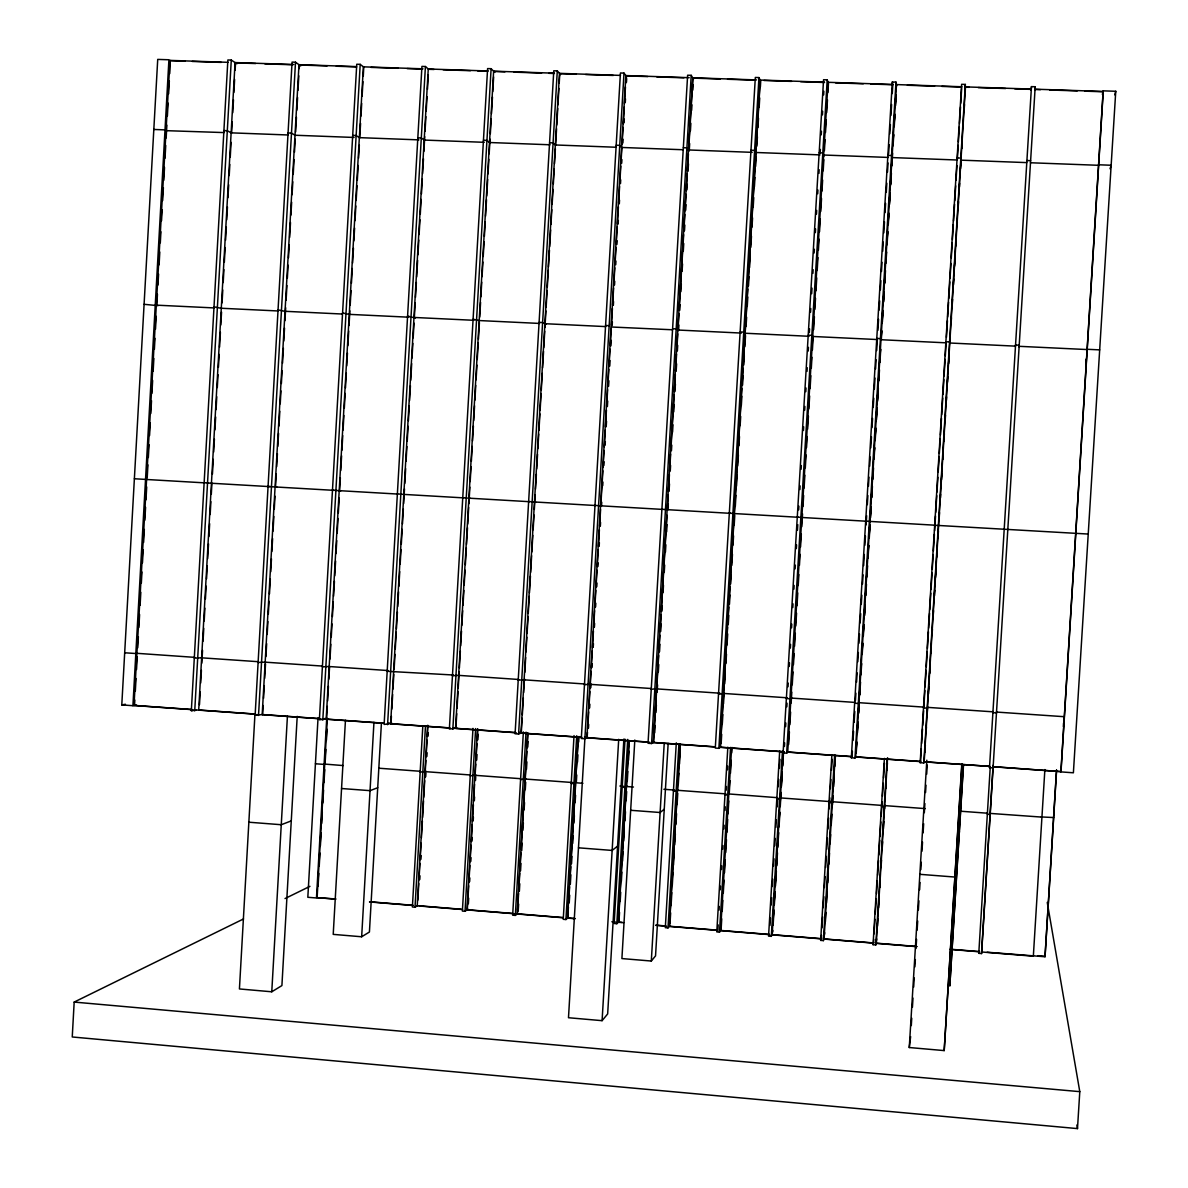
<?xml version="1.0" encoding="UTF-8"?>
<svg xmlns="http://www.w3.org/2000/svg" width="1188" height="1188" viewBox="0 0 1188 1188"><rect width="100%" height="100%" fill="white"/><g stroke="black" fill="none" stroke-linecap="round" stroke-linejoin="round"><path stroke-width="1.5" d="M978.823 950.949L978.778 953.325L981.585 953.563L981.615 951.187M243.525 918.948L74.176 1002.078L72.245 1036.976L1077.486 1128.6L1079.788 1091.653L1047.252 902.405M121.785 704.9L157.722 59.4L168.919 59.771L132.922 705.702L121.785 704.9L125.438 704.261M228.051 62.325L169.958 60.395L133.992 705.509L191.728 709.622M134.823 700.029L134.526 705.42L192.218 709.533M135.328 691.045L136.026 678.482M136.531 669.512L137.229 656.934M137.734 647.802L138.357 636.709M138.877 627.457L139.59 614.523M140.11 605.271L140.823 592.337M141.342 583.085L141.966 571.992M142.471 562.741L143.199 549.806M143.614 542.411L144.327 529.462M144.847 520.21L145.575 507.276M145.976 499.881L146.703 486.931M147.223 477.71L147.936 464.864M148.337 457.529L149.064 444.698M149.569 435.521L150.282 422.69M150.802 413.513L151.515 400.683M151.916 393.347L152.643 380.502M153.148 371.339L153.861 358.494M154.381 349.331L154.989 338.328M155.494 329.15L156.222 316.32M156.831 305.316L157.44 294.282M157.959 285.09L158.568 274.057M159.088 264.865L159.801 252.005M160.306 242.812L160.929 231.779M161.538 220.745L162.162 209.727M162.667 200.534L163.38 187.659M163.796 180.309L164.508 167.434M165.028 158.242L165.741 145.382M166.157 138.031L166.869 125.156M167.389 115.949L168.102 103.059M168.622 93.852L169.335 80.962M169.75 73.597L169.958 60.395M200.653 709.741L191.342 710.662L227.873 59.964L231.274 60.083L236.947 63.781M194.728 710.914L231.274 60.083M199.495 704.618L200.193 692.01M200.698 682.996L201.411 670.374M201.812 663.171L202.539 650.415M203.044 641.238L203.772 628.378M204.188 621.027L204.9 608.182M205.42 598.99L206.148 586.144M206.564 578.794L207.276 565.934M207.692 558.598L208.524 543.896M208.925 536.56L209.652 523.7M210.172 514.523L210.885 501.663M211.301 494.312L211.924 483.293L204.143 482.699M212.444 474.086L213.276 459.37M213.677 452.004L214.404 439.115M214.924 429.908L215.652 417.018M216.068 409.652L216.78 396.777M217.3 387.57L218.028 374.68M218.444 367.315L219.171 354.425M219.572 347.074L220.404 332.343M220.82 324.977L221.547 312.088M222.067 302.881L222.78 289.961M223.196 282.581L223.923 269.661M224.339 262.281L225.171 247.52M225.586 240.139L226.314 227.22M226.73 219.839L227.457 206.92M227.977 197.698L228.69 184.779M229.21 175.557L229.833 164.479M230.249 157.098L231.081 142.337M232.224 122.022L231.601 133.115L227.309 130.725L223.908 130.591M232.744 112.771L233.472 99.837M233.888 92.441L234.615 79.507M235.135 70.27L235.551 62.875L255.702 63.543M254.975 713.958L239.427 988.951L271.77 991.787L281.912 985.58L297.208 716.349M319.498 718.606L262.637 714.552L255.123 715.221L292.07 62.103L295.5 62.207L300.713 65.919M258.524 715.458L295.5 62.207M262.637 714.552L263.157 705.509M263.573 698.277L264.285 685.61M264.686 678.378L265.518 663.899M265.934 656.563L266.661 643.658M267.181 634.451L267.909 621.547M268.325 614.166L269.052 601.262M269.483 593.896L270.315 579.15M270.73 571.77L271.458 558.865M271.874 551.499L272.601 538.595M273.017 531.229L273.864 516.483M274.279 509.103L275.007 496.198M275.527 486.976L276.255 474.042M276.685 466.661L277.413 453.727M277.829 446.332L278.556 433.397M278.987 426.002L279.819 411.226M280.234 403.831L280.962 390.897M281.393 383.516L282.12 370.582M282.536 363.186L283.383 348.411M283.798 341.015L284.526 328.081M284.942 320.686L285.684 307.751M286.1 300.341L286.932 285.521M287.362 278.111L288.09 265.147M288.506 257.737L289.248 244.773M289.664 237.362L290.496 222.542M290.926 215.132L291.654 202.168M292.07 194.773L292.812 181.794M293.228 174.398L294.06 159.578M294.49 152.168L295.218 139.204M295.634 131.883L296.451 117.419M296.866 110.187L297.579 97.535M297.995 90.303L298.812 75.839M299.213 68.607L299.421 64.998L327.116 65.919M271.77 991.787L287.422 716.26M318.042 717.894L307.826 897.282L316.468 897.98L326.715 718.502M322.809 720.047L360.202 64.36L356.756 64.241L319.379 719.809L327.814 718.799L324.413 718.562M327.309 706.4L326.581 719.111L383.858 723.195M327.621 700.95L328.437 686.426M328.853 679.165L329.581 666.468L322.394 666.869M329.997 659.058L330.843 644.267M331.274 636.857L332.016 623.908M332.432 616.513L333.279 601.707M333.59 596.153L334.437 581.363M334.749 575.809L335.595 561.003M336.026 553.608L336.753 540.659M337.184 533.249L338.031 518.443M338.342 512.904L339.189 498.099M339.605 490.703L340.347 477.858M340.763 470.507L341.595 455.821M341.921 450.326L342.753 435.64M343.065 430.13L343.896 415.458M344.327 408.108L345.159 393.436M345.47 387.927L346.317 373.24M346.733 365.904L347.46 353.059M347.876 345.708L348.723 331.036M349.034 325.527L349.866 310.84M350.193 305.316L351.024 290.6M351.44 283.234L352.287 268.518M352.598 263.008L353.445 248.292M353.861 240.926L354.603 228.051M355.019 220.686L355.851 205.97M356.177 200.46L357.009 185.729M357.321 180.22L358.167 165.503M358.583 158.138L359.325 145.263M360.573 123.389L359.741 137.912L356.148 135.521L352.702 135.402M360.989 116.127L361.701 103.43M362.117 96.169L362.949 81.66M363.261 76.21L363.78 67.137L360.202 64.36M335.565 899.153L317.122 897.653L327.353 718.339M318.072 886.367L318.815 873.403M319.23 865.993L319.973 853.029M320.404 845.618L321.146 832.654M321.666 823.388L322.304 812.265M322.824 803.014L323.567 790.035M323.997 782.625L324.74 769.661M325.156 762.265L325.883 749.435M326.418 740.258L327.042 729.254M345.456 720.314L333.219 934.377L361.657 936.768L369.423 932.016L381.422 723.032M361.657 936.768L373.953 722.349M387.585 724.68L425.408 66.513L421.933 66.409L384.125 724.428L392.114 723.388L388.684 723.136M391.416 716.409L390.986 723.7L448.812 727.828M391.832 709.132L392.664 694.549M392.976 689.085L393.822 674.502M394.134 669.022L394.98 654.321M395.292 648.811L396.243 632.268M396.465 628.601L397.416 612.058M397.728 606.533L398.574 591.832M398.886 586.323L399.732 571.621M400.163 564.27L401.009 549.569M401.321 544.059L402.168 529.358M402.48 523.849L403.326 509.147M403.638 503.623L404.484 488.921M404.811 483.382L405.657 468.651M406.073 461.286L406.92 446.54M407.246 441.015L408.093 426.284M408.405 420.76L409.251 406.014M409.578 400.49L410.424 385.758M410.736 380.234L411.687 363.647M412.013 358.123L412.86 343.391M413.172 337.867L414.018 323.121M414.345 317.597L415.191 302.821M415.503 297.282L416.364 282.521M416.676 276.967L417.627 260.35M417.953 254.811L418.8 240.05M419.112 234.496L419.973 219.735M420.285 214.196L421.131 199.421M421.458 193.882L422.304 179.106M422.616 173.567L423.477 158.791M423.893 151.411L424.74 136.694M425.052 131.229L425.898 116.647M426.21 111.197L427.041 96.614M427.472 89.338L428.304 74.77M422.824 725.957L412.385 906.979L415.013 907.201L417.493 905.657M415.013 907.201L425.467 726.15M427.635 725.482L417.226 905.835L462.592 909.548M417.805 900.148L418.77 883.605M418.978 879.937L419.928 863.394M420.151 859.726L421.101 843.183M421.413 837.674L422.379 821.131M422.586 817.448L423.537 800.92M423.76 797.237L424.71 780.694M424.918 777.026L425.883 760.439M426.091 756.756L427.056 740.154M427.264 736.471L427.903 725.393M419.795 879.476L420.003 875.794M420.953 859.28L421.176 855.612M425.72 776.7L425.943 773.032M426.893 756.459L427.101 752.776M428.066 736.204L428.274 732.521M452.836 729.328L491.104 68.696L487.6 68.577L449.361 729.09L456.89 728.006L453.43 727.754M456.741 713.706L455.895 728.333L515.963 732.61M457.053 708.211L458.004 691.758M458.226 688.09L459.177 671.606M459.385 667.908L460.35 651.306M460.677 645.782L461.523 631.021M461.85 625.482L462.696 610.736M463.023 605.197L463.884 590.436M464.196 584.912L465.057 570.151M465.369 564.612L466.335 548.01M466.542 544.327L467.508 527.724M467.73 524.042L468.681 507.439M468.904 503.742L469.869 487.125M470.181 481.571L471.042 466.78M471.369 461.226L472.215 446.436M472.542 440.897L473.403 426.106M473.715 420.552L474.576 405.761M474.903 400.222L475.749 385.417M476.076 379.878L476.937 365.087M477.249 359.533L478.215 342.901M478.437 339.204L479.403 322.557M479.714 317.033L480.576 302.361M480.888 296.866L481.734 282.18M482.061 276.685L482.907 262.013M483.219 256.504L484.08 241.832M484.392 236.323L485.239 221.651M485.565 216.142L486.516 199.643M486.738 195.975L487.689 179.462M488.016 173.953L488.862 159.281M489.174 153.787L490.02 139.115M490.347 133.635L491.193 119.008M491.505 113.528L492.471 97.074M492.782 91.595L493.629 76.968M472.987 728.378L462.384 911.077L465.028 911.285L468.042 909.221M465.028 911.285L475.646 728.556M477.546 729.046L467.047 909.904L514.508 913.78M468.696 885.773L467.3 909.741L512.919 913.468M468.904 882.09L469.869 865.503M470.077 861.82L471.042 845.232M471.265 841.55L472.23 824.962M472.438 821.279L473.403 804.692M473.611 800.994L474.576 784.422M474.799 780.724L475.764 764.107M475.972 760.394L476.937 743.747M477.16 740.05L477.799 728.957M468.369 903.697L468.681 898.187M469.646 881.615L469.854 877.932M470.819 861.374L471.042 857.691M471.992 841.134L472.215 837.451M473.18 820.893L473.388 817.21M474.354 800.653L474.561 796.97M475.527 780.397L475.735 776.729M476.7 760.112L477.027 754.558M477.888 739.782L478.215 734.243M518.592 734.021L557.291 70.894L553.771 70.775L515.087 733.783L518.592 734.021L522.156 732.654L518.666 732.402M522.126 718.309L521.28 732.996L581.808 737.317M522.349 714.641L523.314 698.113M523.626 692.604L524.383 679.759M524.814 672.349L525.675 657.543M526.002 651.989L526.863 637.169M527.086 633.471L528.066 616.81M528.274 613.097L529.254 596.435M529.462 592.738L530.442 576.076M530.65 572.364L531.63 555.702M531.838 552.004L532.818 535.343M533.145 529.789L534.006 514.968M534.333 509.414L535.194 494.668M535.506 489.159L536.367 474.458M536.694 468.948L537.555 454.262M537.867 448.737L538.728 434.051M538.951 430.383L539.916 413.84M540.124 410.172L541.089 393.644M541.297 389.961L542.263 373.433M542.589 367.924L543.555 351.396M543.777 347.713L544.743 331.185M544.95 327.517L545.916 310.944M546.138 307.261L547.104 290.704M547.312 287.021L548.277 270.448M548.5 266.765L549.465 250.193M549.688 246.51L550.653 229.937M550.965 224.413L551.826 209.682M552.153 204.158L553.014 189.427M553.341 183.902L554.202 169.171M554.514 163.647L555.375 148.916M555.598 145.233L556.563 128.72M556.771 125.052L557.736 108.539M557.944 104.871L558.909 88.358M559.236 82.848L559.771 73.671L576.388 74.22M523.373 731.957L512.667 915.191L515.34 915.399L518.072 913.305M515.34 915.399L526.046 732.15M527.724 733.293L517.166 914.003L563.067 917.76M517.612 910.127L518.577 893.495M518.8 889.797L519.765 873.165M519.988 869.468L520.953 852.836M521.176 849.138L526.878 751.484M527.086 747.831L527.947 733.204M518.176 911.463L518.607 904.083M519.364 891.163L519.795 883.783M520.552 870.863L520.983 863.483M521.74 850.563L522.171 843.183M522.913 830.264L523.359 822.883M524.101 809.964L524.532 802.583M525.289 789.664L525.72 782.283M526.477 769.319L526.908 761.909M527.784 747.089L528.111 741.535M574.042 735.58L563.246 919.319L565.934 919.542L568.384 917.418M565.934 919.542L576.729 735.758M578.229 736.887L567.567 918.116L574.962 918.725M568.413 906.979L567.775 917.953L575.155 918.547M568.636 903.326L569.601 886.857M569.824 883.204L570.789 866.75M570.997 863.097L575.616 784.466M578.422 736.798L575.527 782.744L582.922 783.293M569.245 902.613L569.691 895.217M570.344 884.11L570.879 874.858M571.532 863.75L571.977 856.34M572.735 843.391L573.165 835.981M573.923 823.032L574.368 815.621M575.126 802.672L575.556 795.262M576.329 782.313L576.759 774.992M577.502 762.176L577.932 754.84M578.69 742.025L579.016 736.53M584.407 737.095L587.912 737.347L584.838 738.758L581.303 738.505L620.433 72.988L623.997 73.107L568.488 1017.73L602.093 1020.67L607.662 1013.928L623.893 739.04M587.481 732.164L587.154 737.689L648.158 742.04M587.704 728.482L588.669 711.894M588.892 708.211L589.872 691.624M590.08 687.941L591.06 671.383M591.282 667.701L592.248 651.143M592.47 647.46L593.436 630.917M593.658 627.234L594.624 610.677M594.846 607.009L595.827 590.451M596.034 586.768L597.015 570.21M597.222 566.542L598.203 549.985M598.425 546.302L599.391 529.759M599.613 526.076L600.579 509.518M600.801 505.836L602.865 470.804M603.073 467.122L604.053 450.534M604.276 446.837L605.241 430.249M605.464 426.566L606.444 409.964M606.652 406.281L607.632 389.679M607.855 385.996L608.82 369.409M609.043 365.711L610.023 349.124M610.231 345.441L611.211 328.838M611.434 325.141L612.414 308.509M612.622 304.811L613.602 288.179M613.825 284.481L614.805 267.849M615.028 264.152L615.993 247.52M616.216 243.822L617.196 227.19M617.418 223.493L618.399 206.861M618.606 203.163L619.587 186.531M619.809 182.833L620.789 166.201M620.997 162.504L621.873 147.713L619.75 145.352L616.186 145.218M622.081 144.03L623.061 127.458M623.284 123.775L624.249 107.187M624.472 103.505L625.452 86.932M625.66 83.249L626.091 75.884L647.787 76.596M588.461 728.14L588.669 724.472M589.649 707.914L589.872 704.232M590.837 687.689L591.06 684.006L584.466 684.763M592.025 667.478L592.248 663.81M593.213 647.297L593.436 643.614M594.401 627.101L594.624 623.418M595.589 606.905L595.812 603.237M596.777 586.709L597 583.041M597.965 566.513L598.188 562.845M599.153 546.317L599.376 542.649M600.341 526.121L600.564 522.453M601.752 502.257L601.529 505.94L595.01 505.36M602.732 485.684L602.94 482.016M603.92 465.444L604.128 461.761M605.108 445.203L605.331 441.52M606.192 426.804L606.519 421.28M607.38 406.563L607.707 401.039M608.568 386.323L608.895 380.799M609.771 366.067L610.083 360.558M610.959 345.827L611.285 340.303M612.147 325.586L612.369 321.889M613.335 305.286L613.557 301.603M614.538 285.001L614.745 281.304M615.726 264.701L615.948 261.018M616.928 244.416L617.136 240.719M618.116 224.116L618.339 220.433M619.304 203.831L619.527 200.148M620.507 183.546L620.715 179.848M621.695 163.246L621.918 159.563M622.898 142.976L623.106 139.293M624.086 122.75L624.294 119.067M625.274 102.524L625.482 98.856M626.462 82.314L626.685 78.631M602.093 1020.67L618.71 739.322M625.022 739.203L614.137 923.492L616.824 923.715L618.978 921.561L619.527 912.399M616.824 923.715L627.724 739.396M629.016 740.51L618.265 922.274L623.641 922.705M629.091 742.262L618.458 922.081L622.022 922.378M620.181 901.41L620.715 892.262M621.369 881.273L621.903 872.111M622.557 861.122L623.106 851.974M623.745 840.985L624.294 831.838M624.947 820.849L625.482 811.686M626.135 800.697L626.67 791.55M627.323 780.546L627.873 771.368M628.511 760.35L629.061 751.172M634.823 740.02L621.903 958.568L651.306 961.033L655.538 955.895L668.161 743.406M651.603 743.525L691.208 75.334L687.629 75.215L648.039 743.272L651.603 743.525L654.172 742.069M658.687 655.553L653.549 742.426L715.057 746.807M658.909 651.856L659.904 635.238M660.112 631.556L661.107 614.939M661.315 611.241L667.017 515.236M667.344 509.697L668.22 494.891M668.443 491.193L669.423 474.532M669.646 470.834L670.626 454.172M670.849 450.475L674.145 394.951M674.368 391.253L675.348 374.591M675.571 370.894L676.566 354.232M676.774 350.534L677.769 333.873M677.992 330.175L678.972 313.647M679.18 309.979L683.649 234.689M683.872 231.021L684.852 214.493M685.06 210.811L686.04 194.283M686.263 190.615L687.243 174.087M687.451 170.419L688.431 153.891M654.722 732.833L655.167 725.452M655.925 712.533L656.37 705.137M657.127 692.218L657.573 684.837M658.33 671.948L658.776 664.567M659.533 651.677L659.979 644.297M660.736 631.407L661.181 624.027M661.939 611.137L662.265 605.613M663.038 592.708L663.468 585.342M664.241 572.438L664.671 565.072M665.443 552.168L665.874 544.802M666.646 531.897L667.077 524.532M668.28 504.247L667.953 509.786L661.909 509.236M669.052 491.312L669.483 483.917M670.255 470.997L670.581 465.444M671.458 450.668L671.784 445.129M672.557 432.194L672.987 424.814M673.759 411.88L674.19 404.499M674.962 391.565L675.393 384.17M676.165 371.235L676.611 363.855M677.368 350.92L677.695 345.381M678.912 325.052L678.571 330.606L676.18 328.868L672.601 328.705M679.788 310.231L680.115 304.677M680.887 291.713L681.318 284.303M682.09 271.354L682.536 263.944M683.293 250.98L683.739 243.57M684.511 230.606L684.837 225.052M685.714 210.246L686.04 204.692M686.916 189.872L687.243 184.318M688.015 171.354L688.461 163.944M689.233 150.98L689.664 143.6M690.436 130.695L690.867 123.3M691.639 110.395L691.965 104.856M692.842 90.095L693.168 84.556M651.306 961.033L664.181 743.97M676.299 742.856L665.31 927.68L668.012 927.902L669.884 925.719M668.012 927.902L678.897 744.906M680.115 744.148L669.275 926.432L717.849 930.412L718.176 924.873M669.527 924.413L675.333 826.952M675.541 823.269L680.145 745.901M669.987 923.878L670.656 912.859M671.086 905.508L671.844 892.663M672.289 885.312L673.047 872.452M673.492 865.116L674.145 854.098M674.695 844.92L675.348 833.902M675.898 824.71L676.551 813.691M677.101 804.514L677.754 793.495M678.289 784.303L678.957 773.254M679.506 764.047L680.16 752.999M718.874 748.321L758.954 77.576L755.33 77.458L715.295 748.069L718.874 748.321L720.938 746.821M727.591 627.323L720.433 747.193L784.243 751.752M727.813 623.641L728.808 607.142M729.016 603.474L730.011 586.961M730.234 583.293L741.861 388.55M742.084 384.867L743.064 368.325M743.287 364.642L747.801 289.144M748.024 285.462L760.275 80.353M721.161 743.243L721.695 734.288M722.334 723.537L722.868 714.582M723.507 703.831L724.041 694.876M724.71 683.843L725.259 674.591M725.927 663.483L726.477 654.246M727.026 644.995L727.695 633.902M728.244 624.65L728.793 615.399M729.462 604.306L730.011 595.054M730.679 583.947L731.229 574.71M731.778 565.458L732.447 554.351M732.996 545.114L733.545 535.862M734.214 524.769L734.763 515.518M735.313 506.326L735.966 495.307M736.515 486.13L737.184 475.126M737.733 465.948L738.387 454.93M738.936 445.752L739.485 436.575M740.139 425.571L740.688 416.394M741.342 405.375L741.891 396.198M742.559 385.194L743.094 376.017M743.762 364.998L744.312 355.821M744.861 346.658L745.515 335.64M746.064 326.448L746.613 317.241M747.267 306.207L747.816 297.015M748.485 285.966L749.034 276.774M749.583 267.567L750.237 256.534M750.786 247.327L751.455 236.293M752.004 227.101L752.553 217.894M753.207 206.861L753.756 197.654M754.425 186.62L754.974 177.428M755.627 166.379L756.177 157.187M756.845 146.094L757.395 136.828M757.944 127.576L758.493 118.31M759.162 107.187L759.711 97.936M760.379 86.813L760.706 81.259L758.954 77.576M727.828 747.222L716.78 931.897L719.512 932.12L721.086 929.892L721.74 918.844M719.067 910.112L719.275 906.429M720.27 889.812L720.492 886.129M721.487 869.527L721.71 865.829M722.705 849.227L722.928 845.544M723.908 828.927L724.131 825.244M725.022 810.483L725.244 806.786M726.239 790.183L726.447 786.471M727.457 769.824L727.665 766.126M719.512 932.12L730.561 747.415M731.63 747.727L720.567 930.635L769.423 934.629M722.185 911.478L722.839 900.43M723.284 893.064L724.056 880.174M724.502 872.809L725.274 859.919M725.705 852.539L726.477 839.649M726.922 832.283L727.695 819.393M728.021 813.869L728.793 800.979M729.239 793.614L730.011 780.679M730.457 773.299L731.229 760.365M731.659 752.984L732.001 747.445M779.699 750.92L768.562 936.129L771.309 936.352L772.794 930.412M769.987 925.378L770.433 917.968M771.205 905.018L771.651 897.623M772.319 886.515L772.764 879.105M773.551 866.156L773.997 858.761M774.769 845.811L775.215 838.401M775.883 827.308L776.328 819.898M777.101 806.949L777.546 799.554M778.318 786.723L778.764 779.402M779.417 768.428L779.981 759.281M771.309 936.352L782.461 751.113M772.482 930.961L772.259 934.659L821.398 938.669M772.824 925.407L773.715 910.617M774.041 905.063L774.828 892.114M775.155 886.56L776.046 871.769M776.388 866.215L777.16 853.266M777.605 845.871L778.392 832.922M778.838 825.526L779.61 812.577M780.056 805.182L780.828 792.292M781.169 786.812L782.046 772.185M782.372 766.691L783.248 752.063M773.136 924.873L774.027 910.097M774.353 904.558L775.14 891.624M775.467 886.085L776.358 871.309M776.685 865.77L777.472 852.836M777.798 847.296L778.689 832.521M779.031 826.982L779.922 812.206M780.249 806.652L781.021 793.718M781.466 786.308L782.253 773.343M782.699 765.933L783.486 752.969M784.436 746.465L784.659 742.856M785.624 726.64L785.847 723.032M786.827 706.815L787.035 703.207M788.03 686.753L788.253 683.07M789.248 666.483L789.471 662.8M790.362 648.069L790.584 644.386M791.579 627.799L791.802 624.116M792.797 607.543L793.02 603.846M793.911 589.114L794.133 585.432M795.128 568.859L795.351 565.161M796.346 548.589L796.569 544.906M797.46 530.16L797.787 524.636M798.678 509.89L798.9 506.192M799.895 489.575L800.118 485.877M801.113 469.26L801.336 465.562M803.459 430.472L803.682 426.789M804.677 410.172L804.9 406.474M805.791 391.698L806.013 388.001M807.008 371.384L807.231 367.686M808.226 351.069L808.449 347.371M809.34 332.595L809.563 328.898M810.572 312.236L810.795 308.524M811.686 293.718L812.013 288.164M812.904 273.359L813.127 269.661M814.136 252.999L814.359 249.287M815.354 232.625L815.577 228.928M816.468 214.122L816.691 210.41M817.7 193.748L817.923 190.05M818.933 173.389L819.156 169.691M820.151 153.059L820.373 149.421M821.25 134.883L821.457 131.259M822.452 114.894L822.66 111.256M823.655 94.906L823.863 91.268M783.055 752.91L786.664 753.162L827.204 79.848L823.566 79.715L772.155 934.852L821.309 938.862L821.532 935.208M788.654 744.431L789.411 731.838M789.842 724.65L790.599 712.058M791.149 703.073L791.802 692.159M792.248 684.808L793.02 671.948M793.465 664.597L794.119 653.563M794.564 646.213L795.336 633.353M795.782 626.002L796.554 613.142M797 605.791L797.772 592.931M798.217 585.565L798.885 574.547M799.435 565.354L800.103 554.336M800.549 546.985L801.321 534.11M801.766 526.759L802.539 513.884M802.984 506.519L803.637 495.47M804.083 488.105L804.87 475.2M805.301 467.834L806.088 454.93M806.533 447.564L807.187 436.516M807.632 429.15L808.419 416.246M808.865 408.88L809.637 395.975M810.082 388.61L810.855 375.72M811.3 368.354L811.968 357.291M812.414 349.925L813.186 337.036L811.82 335.343L808.196 335.165M813.632 329.64L814.404 316.721M814.849 309.326L815.517 298.247M815.963 290.852L816.75 277.933M817.181 270.537L817.968 257.618M818.413 250.223L819.081 239.144M819.527 231.764L820.299 218.83M820.745 211.449L821.532 198.515M821.962 191.134L822.631 180.041M823.195 170.82L823.863 159.727M824.413 150.594L825.066 139.724M825.497 132.477L826.269 119.78M826.7 112.533L827.472 99.837M827.902 92.59L828.452 83.516L827.204 79.848M824.71 932.773L823.418 940.614L820.656 940.391L831.897 754.632M821.977 927.873L822.645 916.898M823.195 907.736L823.863 896.747M824.413 887.599L825.081 876.61M825.63 867.448L826.299 856.474M826.744 849.138L827.397 838.164M827.962 829.001L828.63 818.012M829.179 808.865L829.848 797.876M830.397 788.698L830.947 779.521M831.511 770.359L832.179 759.355M823.418 940.614L834.659 754.84M835.223 755.776L824.056 939.084L873.492 943.124L873.729 939.456M825.393 921.665L825.942 912.399M826.506 903.132L827.175 892.025M827.739 882.758L828.303 873.507M828.868 864.24L829.536 853.118M830.1 843.866L830.664 834.6M831.214 825.333L831.897 814.226M832.446 804.959L833.011 795.767M833.56 786.605L834.228 775.615M834.778 766.468L835.446 755.479M856.013 756.459L854.989 758.033L851.336 757.781L892.322 82.002L895.99 82.121L896.702 85.803M852.375 751.291L852.048 756.726L787.703 752.138L828.036 82.299L892.827 84.467L892.262 93.585M853.029 740.436L853.578 731.392M854.127 722.349L854.796 711.493M855.449 700.593L855.895 693.198M856.578 682.105L857.142 672.854M857.81 661.761L858.375 652.509M858.924 643.272L859.488 634.021M860.157 622.928L860.721 613.676M861.285 604.44L861.849 595.188M862.518 584.095L863.082 574.844M863.646 565.607L864.315 554.499M864.879 545.262L865.428 536.011M866.111 524.918L866.661 515.711M867.329 504.707L867.893 495.53M868.443 486.352L869.007 477.175M869.675 466.171L870.225 456.994M870.789 447.817L871.457 436.813M872.007 427.635L872.571 418.458M873.225 407.454L873.789 398.277M874.338 389.1L875.007 378.081M875.571 368.919L876.12 359.741M876.685 350.564L877.353 339.545L812.74 336.471M877.902 330.353L878.571 319.32M879.135 310.113L879.699 300.92M880.367 289.887L880.917 280.68M881.481 271.488L882.031 262.296M882.699 251.247L883.263 242.055M883.827 232.863L884.496 221.814M885.045 212.622L885.609 203.43M886.278 192.382L886.827 183.19M887.495 172.156L888.06 162.949M888.609 153.787L889.173 144.669M889.827 133.724L890.391 124.592M890.941 115.474L891.609 104.529M854.989 758.033L895.99 82.121M855.984 753.237L856.637 742.381M857.187 733.338L857.84 722.482M858.389 713.439L859.058 702.598M859.503 695.203L860.29 682.254M860.736 674.873L861.404 663.78M861.968 654.529L862.637 643.451M863.201 634.199L863.765 624.962M864.329 615.726L864.998 604.633M865.562 595.381L866.23 584.303M866.676 576.908L867.344 565.815M867.804 558.419L868.591 545.485M869.037 538.09L869.824 525.155M870.269 517.79L870.938 506.771M871.487 497.609L872.155 486.605M872.601 479.269L873.269 468.265M873.833 459.088L874.502 448.084M874.932 440.748L875.719 427.903M876.165 420.567L876.937 407.736M877.383 400.401L878.051 389.382M878.615 380.219L879.283 369.216M879.729 361.88L880.501 349.034M881.065 339.872L881.615 330.665M882.06 323.314L882.847 310.439M883.293 303.089L883.961 292.055M884.525 282.863L885.194 271.829M885.743 262.637L886.411 251.604M886.857 244.253L887.644 231.378M888.089 224.027L888.758 212.994M889.203 205.643L889.99 192.768M890.436 185.417L891.104 174.384M891.653 165.191L892.322 154.188M892.886 145.07L893.539 134.125M893.985 126.834L894.757 114.063M895.203 106.772L895.871 95.827M856.236 752.85L856.89 742.01M857.439 732.996L858.092 722.156M858.642 713.142L859.295 702.301L858.3 703.459L854.647 703.222M859.741 694.921L860.528 682.016M860.973 674.636L861.656 663.557M862.206 654.336L862.874 643.272M863.334 635.892L864.003 624.829M864.567 615.607L865.235 604.529M865.785 595.307L866.468 584.244M866.913 576.863L867.582 565.785M868.027 558.405L868.814 545.5M869.26 538.119L870.047 525.2M870.492 517.82L871.16 506.727M871.725 497.475L872.408 486.382M872.853 478.987L873.522 467.879M874.086 458.642L874.754 447.534M875.2 440.139L875.883 429.046M876.447 419.795L877.115 408.702M877.561 401.306L878.348 388.357M878.793 380.962L879.476 369.869M879.922 362.474L880.709 349.524M881.823 331.096L881.273 340.273L880.442 338.61L876.774 338.432M882.372 321.933L883.04 310.914M883.605 301.737L884.154 292.56M884.718 283.383L885.491 270.537M885.936 263.201L886.604 252.183M887.05 244.847L887.837 232.002M888.282 224.666L888.951 213.647M889.5 204.47L890.168 193.466M890.733 184.288L891.401 173.27M891.846 165.934L892.619 153.133M893.064 145.857L893.732 134.942M894.282 125.839L894.935 114.909M895.5 105.821L896.153 94.892M876.699 938.921L875.823 944.905L873.046 944.683L884.392 758.375M874.056 933.946L874.947 919.26M875.289 913.75L876.18 899.064M876.521 893.554L877.293 880.694M877.635 875.185L878.526 860.498M878.868 854.989L879.759 840.287M879.981 836.619L880.872 821.933M881.214 816.423L882.105 801.722M882.446 796.198L883.233 783.323M883.56 777.813L884.466 763.097M875.823 944.905L887.169 758.583M887.57 757.766L876.269 943.361L916.794 946.673M877.486 926.091L877.932 918.77M878.6 907.766L879.046 900.43M879.833 887.599L880.278 880.263M881.065 867.433L881.511 860.112M882.179 849.108L882.625 841.772M883.397 828.942L883.842 821.606M884.629 808.776L884.852 805.108L884.243 806.607L881.466 806.4L882.09 804.915M885.862 788.58L886.203 783.07M886.976 770.225L887.421 762.874M924.323 761.33L923.833 762.948L920.165 762.696L961.627 84.303L965.324 84.422L965.265 91.743M921.294 748.886L920.507 761.597L855.672 756.979L896.48 84.586L961.76 86.754M921.621 743.436L922.512 728.912M922.734 725.274L923.625 710.751M924.858 690.584L923.848 707.112L858.969 702.687M925.081 686.902L926.091 670.359M926.313 666.691L927.204 651.989M927.442 648.321L928.452 631.778M928.674 628.096L929.565 613.394M929.788 609.726L930.798 593.183M931.036 589.515L932.045 572.972M932.268 569.304L933.159 554.603M933.382 550.92L934.392 534.392M934.629 530.709L935.52 515.993M935.743 512.31L936.768 495.723M936.99 492.04L937.881 477.309M938.223 471.785L939.129 457.038M939.352 453.356L940.257 438.624M940.48 434.942L941.49 418.354M941.713 414.671L942.723 398.099M942.96 394.416L943.851 379.67M944.074 375.987L945.099 359.415M945.321 355.732L946.108 342.827L880.991 339.723M946.45 337.288L947.46 320.671M947.682 316.973L948.588 302.212M948.811 298.515L949.836 281.898M950.058 278.2L950.964 263.424M951.291 257.885L952.197 243.109M952.42 239.427L953.325 224.651M953.563 220.953L954.573 204.336M954.796 200.638L955.701 185.863M956.043 180.324L956.949 165.548M958.181 145.367L957.276 160.009L892.04 157.573M958.404 141.699L959.295 127.042M959.518 123.389L960.528 106.905M960.75 103.237L961.641 88.595M923.833 762.948L965.324 84.422M924.205 761.731L989.5 766.379L924.16 761.864L965.443 86.887L1031.229 89.07M924.888 752.271L925.333 745.024M926.209 730.516L926.432 726.893M927.323 712.399L927.65 706.964L927.189 708.167L923.507 707.914M928.452 694L928.897 686.605M929.684 673.641L930.026 668.072M930.932 653.266L931.273 647.712M932.075 634.748L932.402 629.195M933.308 614.374L933.545 610.677M934.451 595.856L934.793 590.302M935.58 577.338L936.025 569.928M936.827 556.964L937.169 551.41M937.956 538.446L938.416 531.036M939.203 518.131L939.53 512.622M940.436 497.921L940.658 494.238M941.564 479.536L941.891 474.027M942.797 459.325L943.138 453.816M943.925 440.956L944.371 433.605M945.158 420.73L945.485 415.221M946.39 400.519L946.613 396.851M947.519 382.15L947.846 376.626M948.633 363.766L949.093 356.415M950.207 338.031L949.88 343.555L949.583 341.906L945.886 341.728L946.212 343.377M951.113 323.284L951.454 317.76M952.241 304.871L952.583 299.346M953.474 284.6L953.816 279.076M954.603 266.186L955.063 258.806M955.85 245.916L956.177 240.392M957.083 225.646L957.305 221.963M958.211 207.232L958.553 201.708M959.444 186.962L959.681 183.279M960.572 168.533L960.914 163.008M961.805 148.381L962.146 142.902M963.037 128.289L963.26 124.636M964.151 110.009L964.493 104.529M961.983 763.795L944.193 1050.593L909.265 1047.534L926.833 760.157M910.632 1036.619L909.265 1047.534M911.3 1025.6L911.745 1018.265M912.429 1007.246L912.993 998.069M913.661 987.065L914.225 977.887M914.894 966.869L915.339 959.533M916.022 948.529L916.572 939.352M917.136 930.174L917.7 920.997M918.369 909.978L918.933 900.816M919.616 889.797L920.061 882.461M920.849 869.616L921.294 862.265M921.962 851.261L922.527 842.084M923.091 832.907L923.655 823.73M924.323 812.726L924.888 803.548M925.556 792.53L926.001 785.194M926.685 774.19L927.249 765.013M944.193 1050.593L961.76 764.508M963.349 765.295L949.791 986.055L963.483 765.339M993.168 766.23L993.227 767.908L989.515 767.641L1031.466 86.62L1035.194 86.739L981.585 953.563M978.778 953.325L990.272 766.616M993.109 765.28L981.6 951.974L1033.337 956.192L1044.876 769.557M987.154 952.227L1045.024 956.756L1056.518 769.973M1045.024 956.756L1056.592 770.24M1063.349 726.492L1063.572 723.017M1085.951 362.578L1086.159 359.103M993.183 766.78L1060.899 771.621L1103.117 91.461L1034.941 89.189M1103.266 90.852L1060.988 771.903L1073.388 772.794L1115.755 91.268L1103.266 90.852L1102.375 94.416M1031.11 90.273L1031.466 86.62M955.33 872.274L954.84 877.041L919.854 874.323M959.072 835.001L959.429 831.392M1034.822 90.407L1035.194 86.739M1015.324 346.673L1015.547 345.04L1019.259 345.218L1019.022 346.851M1114.76 94.832L1115.755 91.268M873.046 944.683L873.729 942.366M1110.038 168.77L1111.151 165.251L1098.677 164.776M920.165 762.696L920.685 761.062M820.656 940.391L821.636 938.104M832.669 801.261L831.763 802.732L829.001 802.524L829.922 801.054M851.336 757.781L852.39 756.192M780.798 797.43L779.58 798.871L776.833 798.663M786.664 753.162L788.223 751.618M728.853 793.955L777.665 797.697M617.567 846.138L612.147 850.43L578.482 847.816M664.255 809.236L660.112 812.503L630.665 810.29M677.962 789.827L676.15 791.208L673.433 791.015M791.475 697.683L789.946 698.796L786.322 698.544M626.997 786.055L624.888 787.421L622.185 787.213M724.16 693.079L722.111 694.163L718.517 693.926M317.122 897.653L335.877 898.989M285.031 898.559L309.949 886.337M525.942 778.586L520.582 779.699M475.853 774.888L470.225 775.972M657.35 688.535L651.232 689.322M426.046 771.205L420.151 772.259M291.268 820.893L281.259 824.724L248.856 822.215M377.71 787.718L370.032 790.659L341.565 788.52M325.052 764.107L343.198 765.577M525.259 679.521L518.206 680.249M458.954 675.289L452.45 675.749M255.123 715.221L257.87 714.612M191.342 710.662L195.827 709.785M132.922 705.702L136.561 705.048M265.607 662.102L258.108 662.473M202.123 657.766L194.297 658.122M137.422 653.355L194.654 657.35M293.748 64.523L235.076 62.563L198.693 710.127L255.153 714.151M356.252 66.602L298.99 64.687L262.192 714.656L320.909 718.844M422.987 68.815L363.38 66.84L326.165 719.215L383.472 723.299M488.327 70.998L428.259 68.993L390.614 723.804L450.282 728.066M554.157 73.181L493.629 71.176L455.553 728.437L515.666 732.729M620.478 75.393L559.503 73.359L520.983 733.115L581.556 737.421M689.174 77.68L625.868 75.572L586.902 737.807L649.791 742.292M756.533 79.923L692.738 77.799L653.326 742.545L714.879 746.94M824.413 82.18L760.127 80.041L720.255 747.326L784.11 751.87M170.463 60.707L184.986 61.182M192.233 61.434L221.28 62.4M264.865 63.855L292.352 64.761M336.338 66.231L356.652 66.899M370.998 67.389L398.084 68.28M407.098 68.592L421.547 69.067M434.08 69.483L428.616 69.305L425.408 66.513M443.169 69.78L470.448 70.701M477.725 70.938L486.828 71.235M493.941 71.473L504.945 71.844M514.107 72.156L541.594 73.062M548.93 73.314L554.425 73.493M585.625 74.532L613.32 75.453M656.83 76.908L683.946 77.814M720.255 79.017L692.931 78.111L688.654 150.208L686.916 147.861L683.338 147.728M727.546 79.254L754.855 80.175M763.943 80.472L791.475 81.393M800.653 81.69L824.517 82.492M835.535 82.863L863.29 83.784M870.685 84.021L892.886 84.764M907.409 85.254L934.585 86.16M941.832 86.397L961.775 87.066M965.458 87.184L969.111 87.303M978.244 87.615L1005.627 88.521M1014.76 88.833L1031.199 89.382M1034.911 89.501L1040.436 89.679M1049.643 89.991L1077.264 90.912M1084.629 91.149L1103.043 91.773M288.06 132.982L291.491 133.115L295.426 135.491M417.82 137.823L421.295 137.957L424.532 140.333M483.442 140.273L486.946 140.407L489.812 142.768M549.569 142.738L553.088 142.872L555.301 144.966L616.245 147.253M750.979 150.252L754.603 150.386L756.4 153.504M819.171 152.792L822.809 152.925L824.086 156.044M887.882 155.361L891.549 155.494L892.292 158.598M957.127 157.945L960.825 158.078M1026.907 160.543L1030.635 160.677M153.816 129.462L165.013 129.878M224.116 132.581L166.558 130.68M231.125 132.848L287.927 134.972M294.995 135.239L354.069 137.452M359.34 137.645L418.919 139.872M424.175 140.065L484.199 142.308M489.501 142.515L549.97 144.773M621.636 147.46L683.085 149.747M688.461 149.955L752.212 152.346M755.806 152.48L820.047 154.886M823.655 155.019L888.401 157.44M960.958 160.157L1026.699 162.608M1030.412 162.756L1098.529 165.295M214.018 306.86L221.755 308.405M278.051 309.905L285.462 311.449M342.575 312.979L349.658 314.508M407.588 316.082L415.414 318.042M473.091 319.201L479.507 320.701M539.085 322.349L542.604 322.512L546.005 324.279M605.598 325.512L609.147 325.675M740.139 331.927L743.747 332.091L745.619 333.798M144.09 304.306L158.019 305.672M1087.228 349.287L1099.687 349.881M156.311 305.153L214.271 307.93M221.265 308.256L277.962 310.959M285.031 311.301L342.144 314.018M349.257 314.36L408.717 317.196M413.973 317.448L473.893 320.3M479.18 320.552L539.545 323.433M544.876 323.7L605.702 326.596M672.423 329.774L611.33 326.997M677.784 330.026L741.416 333.071M745.01 333.234L809.117 336.293M949.776 343.005L1015.398 346.139M1019.096 346.317L1087.094 349.554M268.072 486.412L276.863 487.11M332.477 490.139L340.822 490.822M397.371 493.896L404.172 494.446M462.756 497.698L470.196 498.321M528.63 501.514L535.625 502.108M729.313 513.142L734.882 513.662M797.237 517.077L802.316 517.567M134.378 478.749L145.53 479.403M146.599 479.492L204.455 482.848M211.434 483.249L269.854 486.635M275.081 486.946L333.947 490.347M339.204 490.659L396.762 494M403.801 494.401L463.602 497.876M468.889 498.173L529.15 501.678M534.466 501.975L595.188 505.494M600.549 505.806L661.775 509.355M667.136 509.667L730.65 513.35M734.229 513.558L798.232 517.27M801.841 517.478L866.334 521.22M869.972 521.428L934.956 525.2M1088.238 534.051L935.09 525.274M201.633 657.825L258.123 661.686M265.162 662.162L322.082 666.052M329.165 666.527L388.357 670.567M453.356 675.007L387.184 671.294M458.627 675.363L518.77 679.477M524.086 679.833L584.689 683.976M590.05 684.333L651.113 688.505M656.504 688.877L719.913 693.198M723.477 693.436L787.362 697.802M790.97 698.054L855.345 702.435M927.501 707.365L992.871 711.82M996.554 712.072L1064.3 716.706M124.695 652.776L135.833 653.534M199.183 710.023L255.613 714.047M787.837 752.004L852.138 756.593M855.761 756.845L920.552 761.463M993.183 766.646L1060.899 771.621M1041.312 816.943L1053.563 817.537M378.972 768.22L420.537 771.294M424.962 771.621L470.403 774.977M474.873 775.304L520.567 778.689M525.051 779.016L572.854 782.55M619.913 786.025L623.611 786.308M626.299 786.501L633.456 787.035M663.914 789.292L674.665 790.079M677.368 790.287L726.017 793.881M780.397 797.905L829.625 801.544M832.372 801.737L881.882 805.405M884.659 805.613L925.229 808.612M960.498 811.211L987.347 813.201M990.139 813.409L1041.921 817.106M315.429 763.765L324.086 764.404M571.235 783.441L573.923 783.649M724.977 794.817L727.709 795.024M1037.926 955.701L1044.95 956.281M369.78 901.766L413.068 905.301M419.305 905.805L461.033 909.221M517.389 913.824L563.275 917.582M655.999 925.155L664.938 925.883M669.423 926.254L716.186 930.07M720.7 930.442L769.527 934.436M824.145 938.906L873.551 942.945M876.313 943.168L916.824 946.48M950.237 949.212L978.808 951.543M369.483 901.93L412.785 905.464M611.894 921.74L615.592 922.051M655.835 925.333L666.572 926.209M950.222 949.405L978.808 951.736M74.176 1002.078L1079.788 1091.653M866.646 521.309L865.696 521.057L870.269 521.517M491.104 68.696L494.876 72.394M557.291 70.894L560.588 74.577M623.997 73.107L626.789 76.789M691.208 75.334L693.495 79.017M892.322 82.002L892.812 84.452M1076.922 1124.947L1077.486 1128.6M996.539 711.671L996.613 712.904L992.901 712.652L992.856 711.419M989.5 765.978L989.515 767.641M990.139 812.889L990.153 814.448L987.347 814.24L987.347 812.696"/></g></svg>
